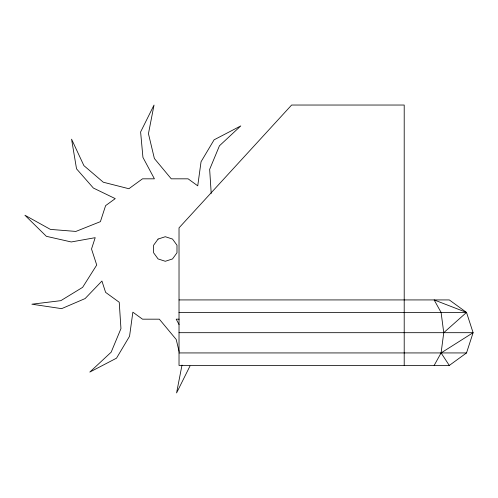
<?xml version="1.0" encoding="UTF-8"?>
<svg xmlns="http://www.w3.org/2000/svg" width="498" height="498" viewBox="0 0 498 498"><rect width="100%" height="100%" fill="white"/><g stroke="black" fill="none" stroke-linecap="round" stroke-linejoin="round"><path stroke-width="0.75" d="M404.208 365.445L404.208 105.034L291.616 105.034L179.025 227.86L179.025 365.445L449.296 365.445L466.52 352.933L473.1 332.689L466.52 312.439L434.144 299.927L441.097 312.439L443.755 332.689L441.097 352.933L434.144 365.445M182.007 365.071L176.566 392.966L189.993 366.024M443.755 332.689L466.52 312.439L449.296 299.927L179.025 299.927M179.025 312.439L466.52 312.439M179.168 319.174L176.186 319.174L179.056 324.528M179.025 332.689L473.1 332.689L441.097 352.933L449.296 365.445M179.025 352.933L466.52 352.933M179.099 351.52L176.217 339.48L159.341 319.174L142.503 319.174L132.86 312.171L129.555 336.25L116.495 358.187L89.796 372.093L111.154 352.198L120.952 328.618L119.234 302.267L105.607 292.37L101.928 281.04L85.096 298.576L61.634 308.648L31.866 304.203L60.837 300.661L82.624 287.346L96.724 265.017L91.52 249L95.199 237.671L71.27 241.966L46.376 236.32L24.9 215.229L50.423 229.397L75.877 231.427L100.403 221.647L105.607 205.63L115.25 198.627L93.363 188.039L76.536 168.841L71.563 139.154L83.888 165.616L103.285 182.218L128.876 188.73L142.503 178.826L154.417 178.826L142.938 157.399L140.61 131.976L154.031 105.034L148.448 133.688L154.38 158.52L171.256 178.826L188.101 178.826L197.737 185.829L201.049 161.75L214.109 139.814L240.808 125.907L219.444 145.802L209.652 169.382L211.214 193.405M158.084 239.065L153.621 245.203L153.621 252.797L158.084 258.935L165.299 261.282L172.52 258.935L176.983 252.797L176.983 245.203L172.52 239.065L165.299 236.718L158.084 239.065"/></g></svg>
